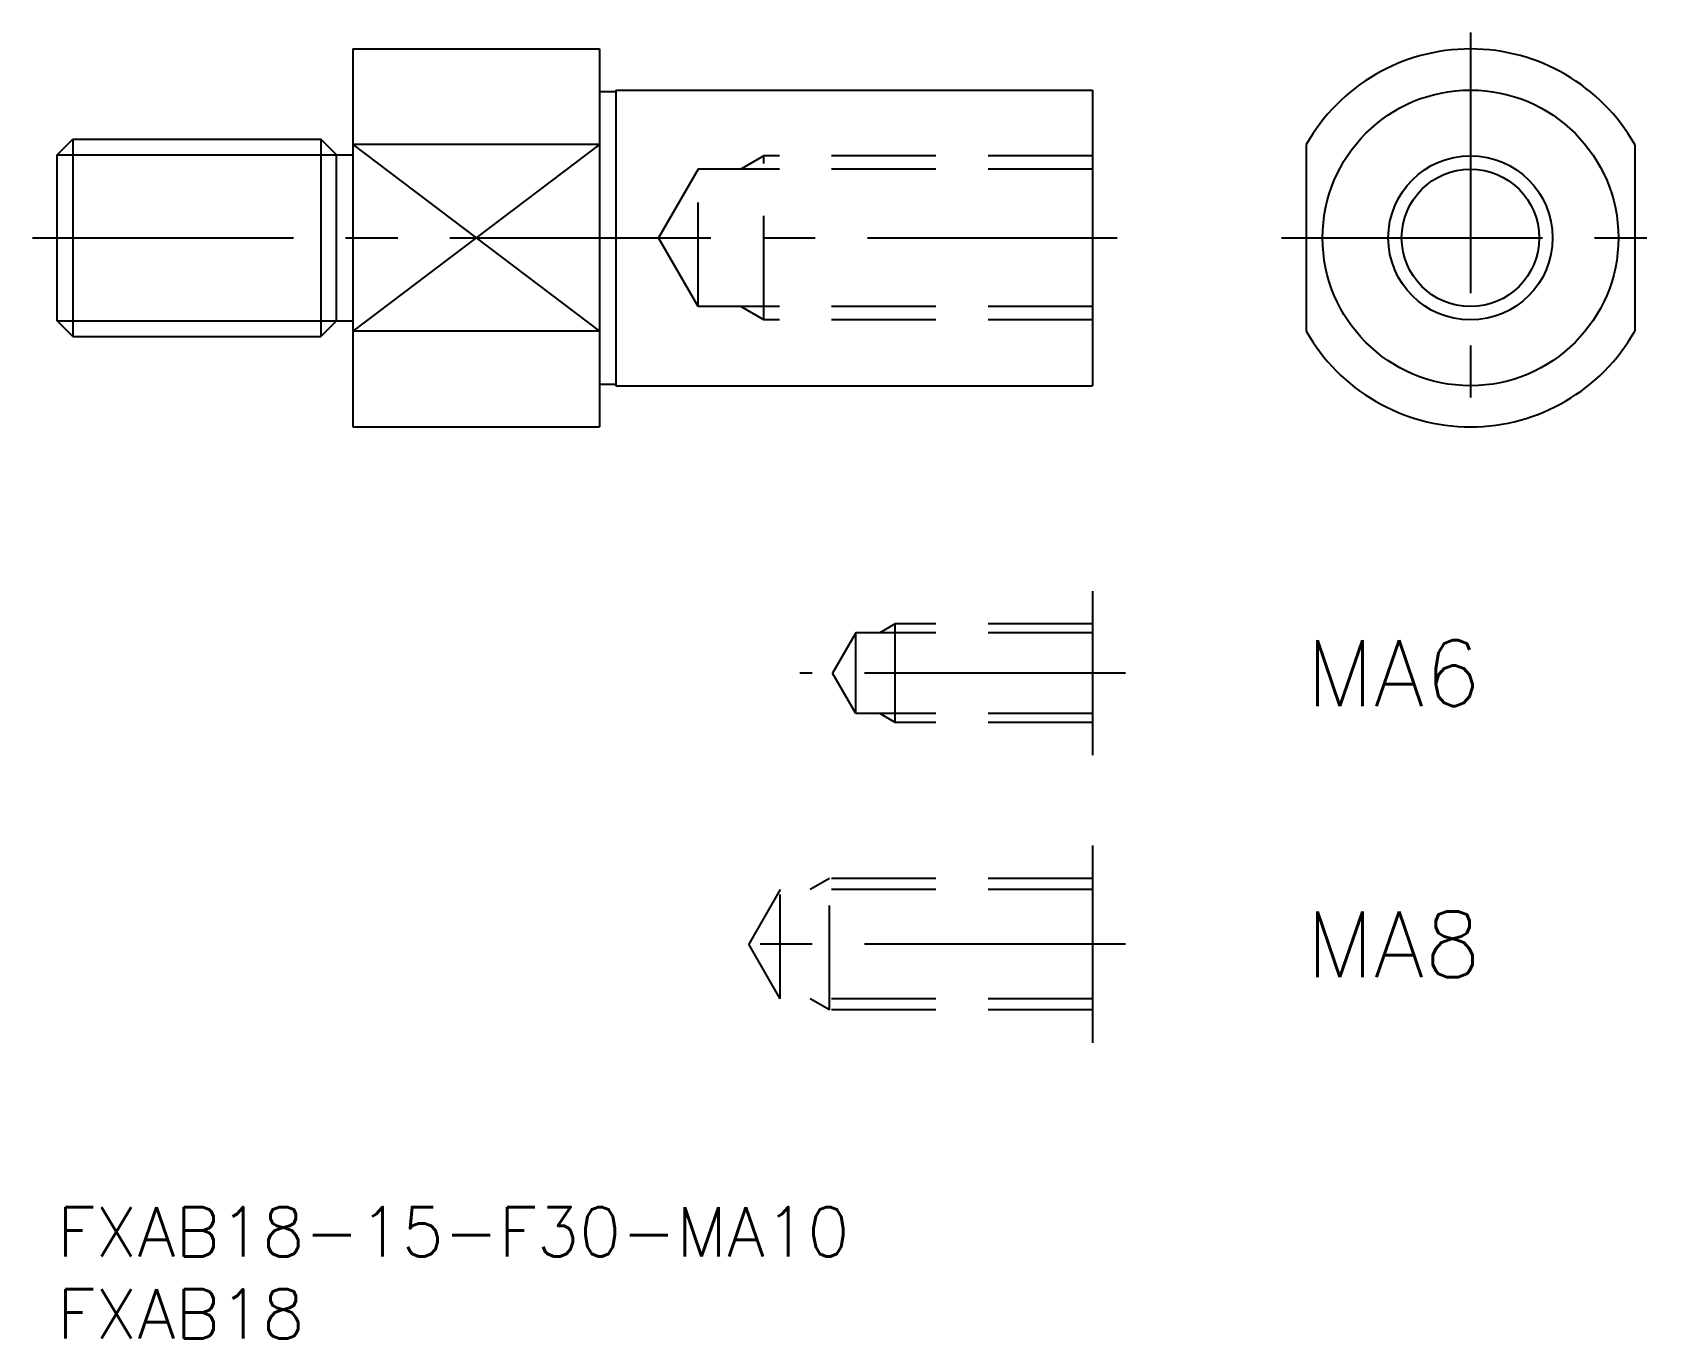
# Model space of a CAD drawing. Extents: x -1.5 to 97.5, y -8 to 71.5.
import ezdxf

# ---------------------------------------------------------------- set-up
doc = ezdxf.new("R2010")
doc.units = 0
doc.header["$LTSCALE"] = 0.5
doc.linetypes.add('CENTER', pattern=[50.8, 31.75, -6.35, 6.35, -6.35])
doc.linetypes.add('DASHED', pattern=[19.05, 12.7, -6.35])
for name, color, linetype in [('MSM_CENTER', 1, 'CENTER'), ('MSM_CONTINUOUS', 7, 'CONTINUOUS'), ('MSM_DASHED', 4, 'DASHED'), ('MSM_NARROW', 5, 'CONTINUOUS'), ('MSM_PART_NUMBER', 7, 'CONTINUOUS')]:
    doc.layers.add(name, color=color, linetype=linetype)
doc.styles.get("Standard").update_dxf_attribs({"font": 'txt.shx', "height": 3, "bigfont": 'bigfont.shx'})

# ---------------------------------------------------------------- blocks, each defined once
blk = doc.blocks.new('*U5')
at = {"layer": 'MSM_PART_NUMBER'}
blk.add_text('FXAB18-15-F30-MA10', height=3, dxfattribs=at).set_placement((0, -3))
blk = doc.blocks.new('*U6')
at = {"layer": 'MSM_PART_NUMBER'}
blk.add_text('FXAB18', height=3, dxfattribs=at).set_placement((0, -8))
blk = doc.blocks.new('*U7')
at = {"layer": 'MSM_PART_NUMBER'}
blk.add_text('MA8', height=4, dxfattribs=at).set_placement((76, 14))
blk = doc.blocks.new('*U8')
at = {"layer": 'MSM_PART_NUMBER'}
blk.add_text('MA6', height=4, dxfattribs=at).set_placement((76, 30.5))

msp = doc.modelspace()

# ---------------------------------------------------------------- linework, layer by layer
at = {"layer": 'MSM_CENTER'}
for p, q in [((86, 71.5), (86, 46.5)), ((-1.5, 59), (64.5, 59)), ((74.5, 59), (97.5, 59)), ((65, 32.5), (45.181, 32.5)), ((65, 16), (40.081, 16))]:
    msp.add_line(p, q, dxfattribs=at)
at = {"layer": 'MSM_CONTINUOUS'}
for p, q in [((18, 70.5), (18, 47.5)), ((18, 70.5), (33, 70.5)), ((33, 70.5), (33, 47.5)), ((33, 67.9), (34, 67.9)), ((34, 68), (63, 68)), ((34, 68), (34, 50)), ((63, 68), (63, 50)), ((0, 64.053), (0.947, 65)), ((0.947, 65), (16.053, 65)), ((0.947, 65), (0.947, 53)), ((17, 64.053), (16.053, 65)), ((16.053, 65), (16.053, 53)), ((33, 64.679), (18, 64.679)), ((76, 64.679), (76, 53.321)), ((96, 64.679), (96, 53.321)), ((0, 53.947), (0, 64.053)), ((17, 53.947), (17, 64.053)), ((17, 64.053), (18, 64.053)), ((0.947, 53), (0, 53.947)), ((16.053, 53), (17, 53.947)), ((17, 53.947), (18, 53.947)), ((0.947, 53), (16.053, 53)), ((33, 53.321), (18, 53.321)), ((33, 50.1), (34, 50.1)), ((34, 50), (63, 50)), ((18, 47.5), (33, 47.5)), ((63, 37.5), (63, 27.5)), ((63, 22), (63, 10))]:
    msp.add_line(p, q, dxfattribs=at)
for radius in [9, 4.188]:
    msp.add_circle((86, 59), radius, dxfattribs=at)
for start, end in [(29.59185, 150.40815), (209.59185, 330.40815)]:
    msp.add_arc((86, 59), 11.5, start, end, dxfattribs=at)
at = {"layer": 'MSM_DASHED'}
for p, q in [((43, 64), (41.594, 63.188)), ((43, 54), (43, 64)), ((63, 64), (43, 64)), ((39, 63.188), (36.582, 59)), ((39, 54.812), (39, 63.188)), ((63, 63.188), (39, 63.188)), ((39, 54.812), (36.582, 59)), ((63, 54.812), (39, 54.812)), ((43, 54), (41.594, 54.812)), ((63, 54), (43, 54)), ((48.6, 34.959), (47.181, 32.5)), ((63, 34.959), (48.6, 34.959)), ((48.6, 30.042), (48.6, 34.959)), ((51, 35.5), (50.062, 34.959)), ((63, 35.5), (51, 35.5)), ((51, 29.5), (51, 35.5)), ((48.6, 30.042), (47.181, 32.5)), ((63, 30.042), (48.6, 30.042)), ((51, 29.5), (50.062, 30.042)), ((63, 29.5), (51, 29.5)), ((47, 20), (45.828, 19.323)), ((47, 12), (47, 20)), ((63, 20), (47, 20)), ((44, 19.323), (42.081, 16)), ((44, 12.676), (44, 19.323)), ((63, 19.323), (44, 19.323)), ((44, 12.676), (42.081, 16)), ((63, 12.676), (44, 12.676)), ((47, 12), (45.828, 12.676)), ((63, 12), (47, 12))]:
    msp.add_line(p, q, dxfattribs=at)
at = {"layer": 'MSM_NARROW'}
for p, q in [((18, 64.679), (33, 53.321)), ((33, 64.679), (18, 53.321)), ((0, 64.053), (17, 64.053)), ((0, 53.947), (17, 53.947))]:
    msp.add_line(p, q, dxfattribs=at)
msp.add_circle((86, 59), 5, dxfattribs=at)

# ---------------------------------------------------------------- block references
at = {"layer": 'MSM_CONTINUOUS'}
for name in ['*U8', '*U7', '*U5', '*U6']:
    msp.add_blockref(name, (0, 0), dxfattribs=at)

doc.saveas('drawing.dxf')
